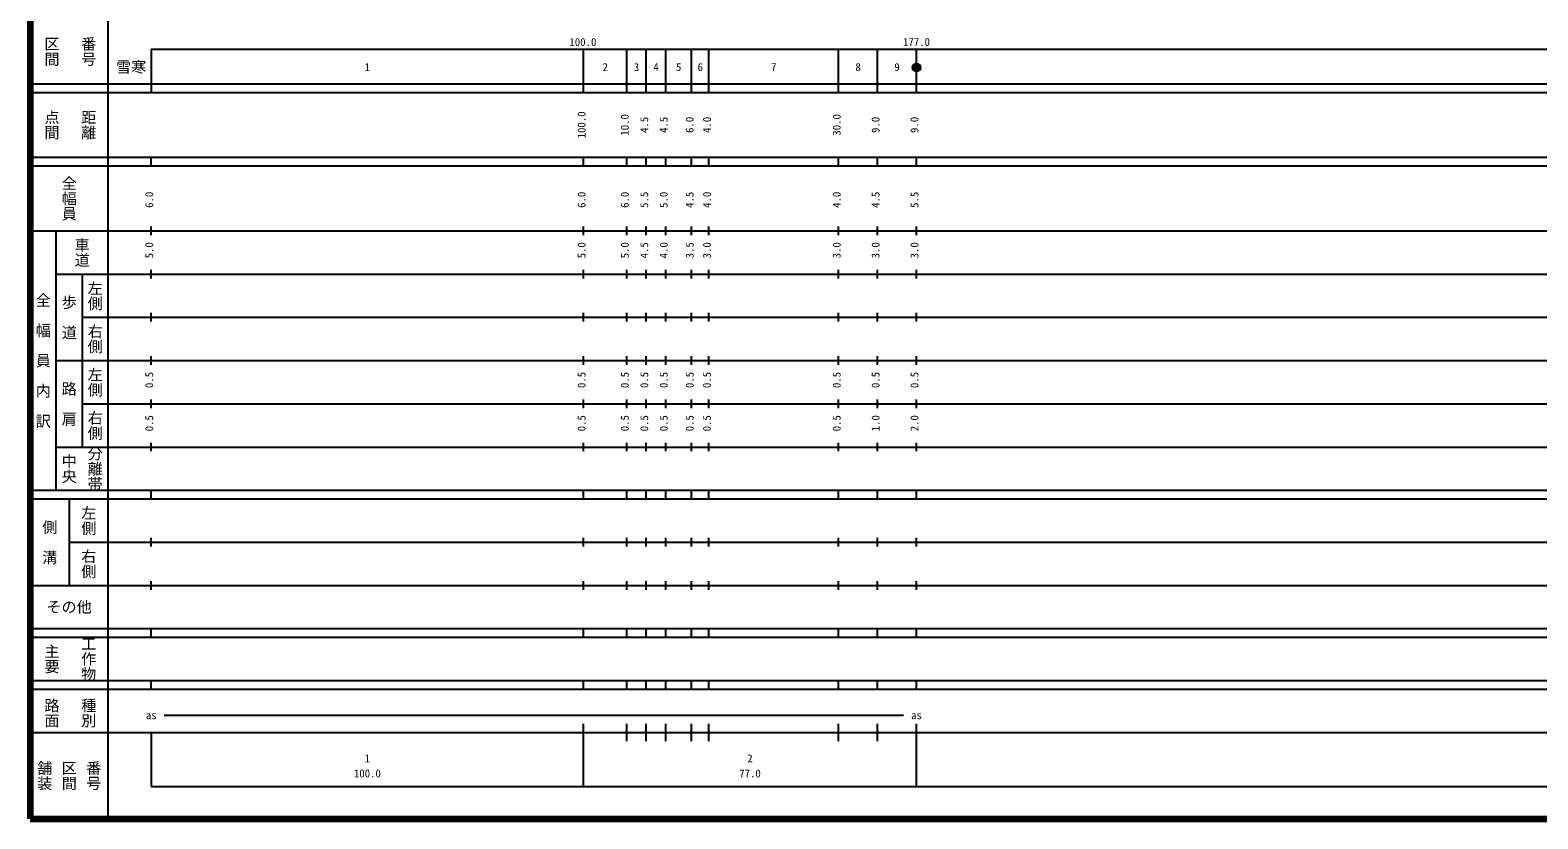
# Model space of a CAD drawing. Units: millimetres on the paper, enlarged 1000 times. Extents: x 40000 to 680000, y 20000 to 380000.
# Drawn here: x 40000 to 388715, y 20000 to 202409 of the extents above; entities that cross this region are included whole.
import ezdxf
from ezdxf.enums import TextEntityAlignment as Align

# ---------------------------------------------------------------- set-up
doc = ezdxf.new("R2010")
doc.units = ezdxf.units.MM
doc.header["$LTSCALE"] = 1000
doc.layers.add('M-TTL', color=7, linetype='Continuous', lineweight=13)
doc.layers.add('M-TTL-BAND', color=7, linetype='Continuous', lineweight=25)
doc.layers.add('M-TTL-TXT', color=7, linetype='Continuous')
doc.styles.add('@ＭＳ ゴシック', font='')
doc.styles.add('ＭＳ ゴシック', font='')
doc.styles.get('@ＭＳ ゴシック').set_extended_font_data('@MS Gothic')
doc.styles.get('ＭＳ ゴシック').set_extended_font_data('MS Gothic')

msp = doc.modelspace()

# ---------------------------------------------------------------- linework, layer by layer
at = {"layer": 'M-TTL', "color": 2, "lineweight": 140}
for p, q in [((40000, 380000), (40000, 20000)), ((40000, 20000), (680000, 20000))]:
    msp.add_line(p, q, dxfattribs=at)
at = {"layer": 'M-TTL'}
for centre, radius in [((245001, 193784), 1000), ((245001, 193784), 900), ((245001, 193784), 800), ((245001, 193784), 700), ((245001, 193784), 600), ((245001, 193784), 500), ((245001, 193784), 400), ((245001, 193784), 300), ((245001, 193784), 200), ((245007, 193791), 100)]:
    msp.add_circle(centre, radius, dxfattribs=at)
at = {"layer": 'M-TTL-BAND'}
for p, q in [((58000, 370000), (58000, 20000)), ((68000, 198000), (579000, 198000)), ((68000, 198000), (68000, 188000)), ((168000, 188000), (168000, 198000)), ((178000, 188000), (178000, 198000)), ((182500, 188000), (182500, 198000)), ((187000, 188000), (187000, 198000)), ((193000, 188000), (193000, 198000)), ((197000, 188000), (197000, 198000)), ((227000, 188000), (227000, 198000)), ((236000, 188000), (236000, 198000)), ((245000, 188000), (245000, 198000)), ((40000, 190000), (579000, 190000)), ((40000, 188000), (579000, 188000)), ((40000, 173000), (579000, 173000)), ((40000, 171000), (579000, 171000)), ((68000, 171000), (68000, 173000)), ((168000, 171000), (168000, 173000)), ((178000, 171000), (178000, 173000)), ((182500, 171000), (182500, 173000)), ((187000, 171000), (187000, 173000)), ((193000, 171000), (193000, 173000)), ((197000, 171000), (197000, 173000)), ((227000, 171000), (227000, 173000)), ((236000, 171000), (236000, 173000)), ((245000, 171000), (245000, 173000)), ((68000, 155000), (68000, 157000)), ((168000, 155000), (168000, 157000)), ((178000, 155000), (178000, 157000)), ((182500, 155000), (182500, 157000)), ((187000, 155000), (187000, 157000)), ((193000, 155000), (193000, 157000)), ((197000, 155000), (197000, 157000)), ((227000, 155000), (227000, 157000)), ((236000, 155000), (236000, 157000)), ((245000, 155000), (245000, 157000)), ((40000, 156000), (579000, 156000)), ((46000, 96000), (46000, 156000)), ((68000, 145000), (68000, 147000)), ((168000, 145000), (168000, 147000)), ((178000, 145000), (178000, 147000)), ((182500, 145000), (182500, 147000)), ((187000, 145000), (187000, 147000)), ((193000, 145000), (193000, 147000)), ((197000, 145000), (197000, 147000)), ((227000, 145000), (227000, 147000)), ((236000, 145000), (236000, 147000)), ((245000, 145000), (245000, 147000)), ((46000, 146000), (579000, 146000)), ((52000, 146000), (52000, 106000)), ((52000, 136000), (579000, 136000)), ((68000, 135000), (68000, 137000)), ((168000, 135000), (168000, 137000)), ((178000, 135000), (178000, 137000)), ((182500, 135000), (182500, 137000)), ((187000, 135000), (187000, 137000)), ((193000, 135000), (193000, 137000)), ((197000, 135000), (197000, 137000)), ((227000, 135000), (227000, 137000)), ((236000, 135000), (236000, 137000)), ((245000, 135000), (245000, 137000)), ((46000, 126000), (579000, 126000)), ((68000, 125000), (68000, 127000)), ((168000, 125000), (168000, 127000)), ((178000, 125000), (178000, 127000)), ((182500, 125000), (182500, 127000)), ((187000, 125000), (187000, 127000)), ((193000, 125000), (193000, 127000)), ((197000, 125000), (197000, 127000)), ((227000, 125000), (227000, 127000)), ((236000, 125000), (236000, 127000)), ((245000, 125000), (245000, 127000)), ((52000, 116000), (579000, 116000)), ((68000, 115000), (68000, 117000)), ((168000, 115000), (168000, 117000)), ((178000, 115000), (178000, 117000)), ((182500, 115000), (182500, 117000)), ((187000, 115000), (187000, 117000)), ((193000, 115000), (193000, 117000)), ((197000, 115000), (197000, 117000)), ((227000, 115000), (227000, 117000)), ((236000, 115000), (236000, 117000)), ((245000, 115000), (245000, 117000)), ((46000, 106000), (579000, 106000)), ((68000, 105000), (68000, 107000)), ((168000, 105000), (168000, 107000)), ((178000, 105000), (178000, 107000)), ((182500, 105000), (182500, 107000)), ((187000, 105000), (187000, 107000)), ((193000, 105000), (193000, 107000)), ((197000, 105000), (197000, 107000)), ((227000, 105000), (227000, 107000)), ((236000, 105000), (236000, 107000)), ((245000, 105000), (245000, 107000)), ((40000, 96000), (579000, 96000)), ((68000, 94000), (68000, 96000)), ((168000, 94000), (168000, 96000)), ((178000, 94000), (178000, 96000)), ((182500, 94000), (182500, 96000)), ((187000, 94000), (187000, 96000)), ((193000, 94000), (193000, 96000)), ((197000, 94000), (197000, 96000)), ((227000, 94000), (227000, 96000)), ((236000, 94000), (236000, 96000)), ((245000, 94000), (245000, 96000)), ((40000, 94000), (579000, 94000)), ((49000, 94000), (49000, 74000)), ((49000, 84000), (579000, 84000)), ((68000, 83000), (68000, 85000)), ((168000, 83000), (168000, 85000)), ((178000, 83000), (178000, 85000)), ((182500, 83000), (182500, 85000)), ((187000, 83000), (187000, 85000)), ((193000, 83000), (193000, 85000)), ((197000, 83000), (197000, 85000)), ((227000, 83000), (227000, 85000)), ((236000, 83000), (236000, 85000)), ((245000, 83000), (245000, 85000)), ((40000, 74000), (579000, 74000)), ((68000, 73000), (68000, 75000)), ((168000, 73000), (168000, 75000)), ((178000, 73000), (178000, 75000)), ((182500, 73000), (182500, 75000)), ((187000, 73000), (187000, 75000)), ((193000, 73000), (193000, 75000)), ((197000, 73000), (197000, 75000)), ((227000, 73000), (227000, 75000)), ((236000, 73000), (236000, 75000)), ((245000, 73000), (245000, 75000)), ((40000, 64000), (579000, 64000)), ((68000, 62000), (68000, 64000)), ((168000, 62000), (168000, 64000)), ((178000, 62000), (178000, 64000)), ((182500, 62000), (182500, 64000)), ((187000, 62000), (187000, 64000)), ((193000, 62000), (193000, 64000)), ((197000, 62000), (197000, 64000)), ((227000, 62000), (227000, 64000)), ((236000, 62000), (236000, 64000)), ((245000, 62000), (245000, 64000)), ((40000, 62000), (579000, 62000)), ((40000, 52000), (579000, 52000)), ((40000, 50000), (579000, 50000)), ((68000, 50000), (68000, 52000)), ((168000, 50000), (168000, 52000)), ((178000, 50000), (178000, 52000)), ((182500, 50000), (182500, 52000)), ((187000, 50000), (187000, 52000)), ((193000, 50000), (193000, 52000)), ((197000, 50000), (197000, 52000)), ((227000, 50000), (227000, 52000)), ((236000, 50000), (236000, 52000)), ((245000, 50000), (245000, 52000)), ((71000, 44000), (242000, 44000)), ((168000, 27500), (168000, 42000)), ((178000, 38000), (178000, 42000)), ((182500, 38000), (182500, 42000)), ((187000, 38000), (187000, 42000)), ((193000, 38000), (193000, 42000)), ((197000, 38000), (197000, 42000)), ((227000, 38000), (227000, 42000)), ((236000, 38000), (236000, 42000)), ((245000, 27500), (245000, 42000)), ((40000, 40000), (579000, 40000)), ((68000, 40000), (68000, 27500)), ((68000, 27500), (579000, 27500))]:
    msp.add_line(p, q, dxfattribs=at)

# ---------------------------------------------------------------- texts
at = {"layer": 'M-TTL-BAND', "style": '@ＭＳ ゴシック'}
for s, p in [('区間', (45000, 197500)), ('番号', (53500, 197500)), ('点間', (45000, 180500)), ('距離', (53500, 180500)), ('全幅員', (49000, 163500)), ('車道', (52000, 151000)), ('左側', (55000, 141000)), ('全\u3000幅\u3000員\u3000内\u3000訳', (43000, 126000)), ('歩\u3000道', (49000, 136000)), ('右側', (55000, 131000)), ('左側', (55000, 121000)), ('路\u3000肩', (49000, 116000)), ('右側', (55000, 111000)), ('分離帯', (55000, 101000)), ('中央', (49000, 101000)), ('左側', (53500, 89000)), ('側\u3000溝', (44500, 84000)), ('右側', (53500, 79000)), ('主要', (45000, 57000)), ('工作物', (53500, 57000)), ('路面', (45000, 44500)), ('種別', (53500, 44500)), ('舗装', (43333, 30000)), ('区間', (49000, 30000)), ('番号', (54667, 30000))]:
    msp.add_text(s, height=2566, rotation=270, dxfattribs=at).set_placement(p, align=Align.MIDDLE_CENTER)
at = {"layer": 'M-TTL-BAND', "style": 'ＭＳ ゴシック'}
for s, p in [('100.0', (167844, 198195)), ('177.0', (245000, 198195)), ('1', (118000, 192405)), ('2', (173000, 192405)), ('3', (180250, 192405)), ('4', (184750, 192405)), ('5', (190000, 192405)), ('6', (195000, 192405)), ('7', (212000, 192405)), ('8', (231500, 192405)), ('9', (240500, 192405)), ('as', (68000, 42500)), ('as', (245000, 42500)), ('2', (206500, 32523)), ('100.0', (118000, 29033)), ('1', (118000, 32523)), ('77.0', (206500, 29033))]:
    msp.add_text(s, height=1833, dxfattribs=at).set_placement(p, align=Align.BOTTOM_CENTER)
for s, p in [('100.0', (169000, 180500)), ('10.0', (179000, 180500)), ('4.5', (183500, 180500)), ('4.5', (188000, 180500)), ('6.0', (194000, 180500)), ('4.0', (198000, 180500)), ('30.0', (228000, 180500)), ('9.0', (237000, 180500)), ('9.0', (246000, 180500)), ('6.0', (69000, 163174)), ('6.0', (169000, 163174)), ('6.0', (179000, 163174)), ('5.5', (183500, 163174)), ('5.0', (188000, 163174)), ('4.5', (194000, 163174)), ('4.0', (198000, 163174)), ('4.0', (228000, 163174)), ('4.5', (237000, 163174)), ('5.5', (246000, 163174)), ('5.0', (69000, 151500)), ('5.0', (169000, 151500)), ('5.0', (179000, 151500)), ('4.5', (183500, 151500)), ('4.0', (188000, 151500)), ('3.5', (194000, 151500)), ('3.0', (198000, 151500)), ('3.0', (228000, 151500)), ('3.0', (237000, 151500)), ('3.0', (246000, 151500)), ('0.5', (69000, 121500)), ('0.5', (169000, 121500)), ('0.5', (179000, 121500)), ('0.5', (183500, 121500)), ('0.5', (188000, 121500)), ('0.5', (194000, 121500)), ('0.5', (198000, 121500)), ('0.5', (228000, 121500)), ('0.5', (237000, 121500)), ('0.5', (246000, 121500)), ('0.5', (69000, 111500)), ('0.5', (169000, 111500)), ('0.5', (179000, 111500)), ('0.5', (183500, 111500)), ('0.5', (188000, 111500)), ('0.5', (194000, 111500)), ('0.5', (198000, 111500)), ('0.5', (228000, 111500)), ('1.0', (237000, 111500)), ('2.0', (246000, 111500))]:
    msp.add_text(s, height=1833, rotation=90, dxfattribs=at).set_placement(p, align=Align.BOTTOM_CENTER)
msp.add_text('その他', height=2566, dxfattribs=at).set_placement((49000, 69000), align=Align.MIDDLE_CENTER)
at = {"layer": 'M-TTL-TXT', "style": 'ＭＳ ゴシック'}
msp.add_text('雪寒', height=2566, dxfattribs=at).set_placement((63367, 193887), align=Align.MIDDLE_CENTER)

doc.saveas('drawing.dxf')
